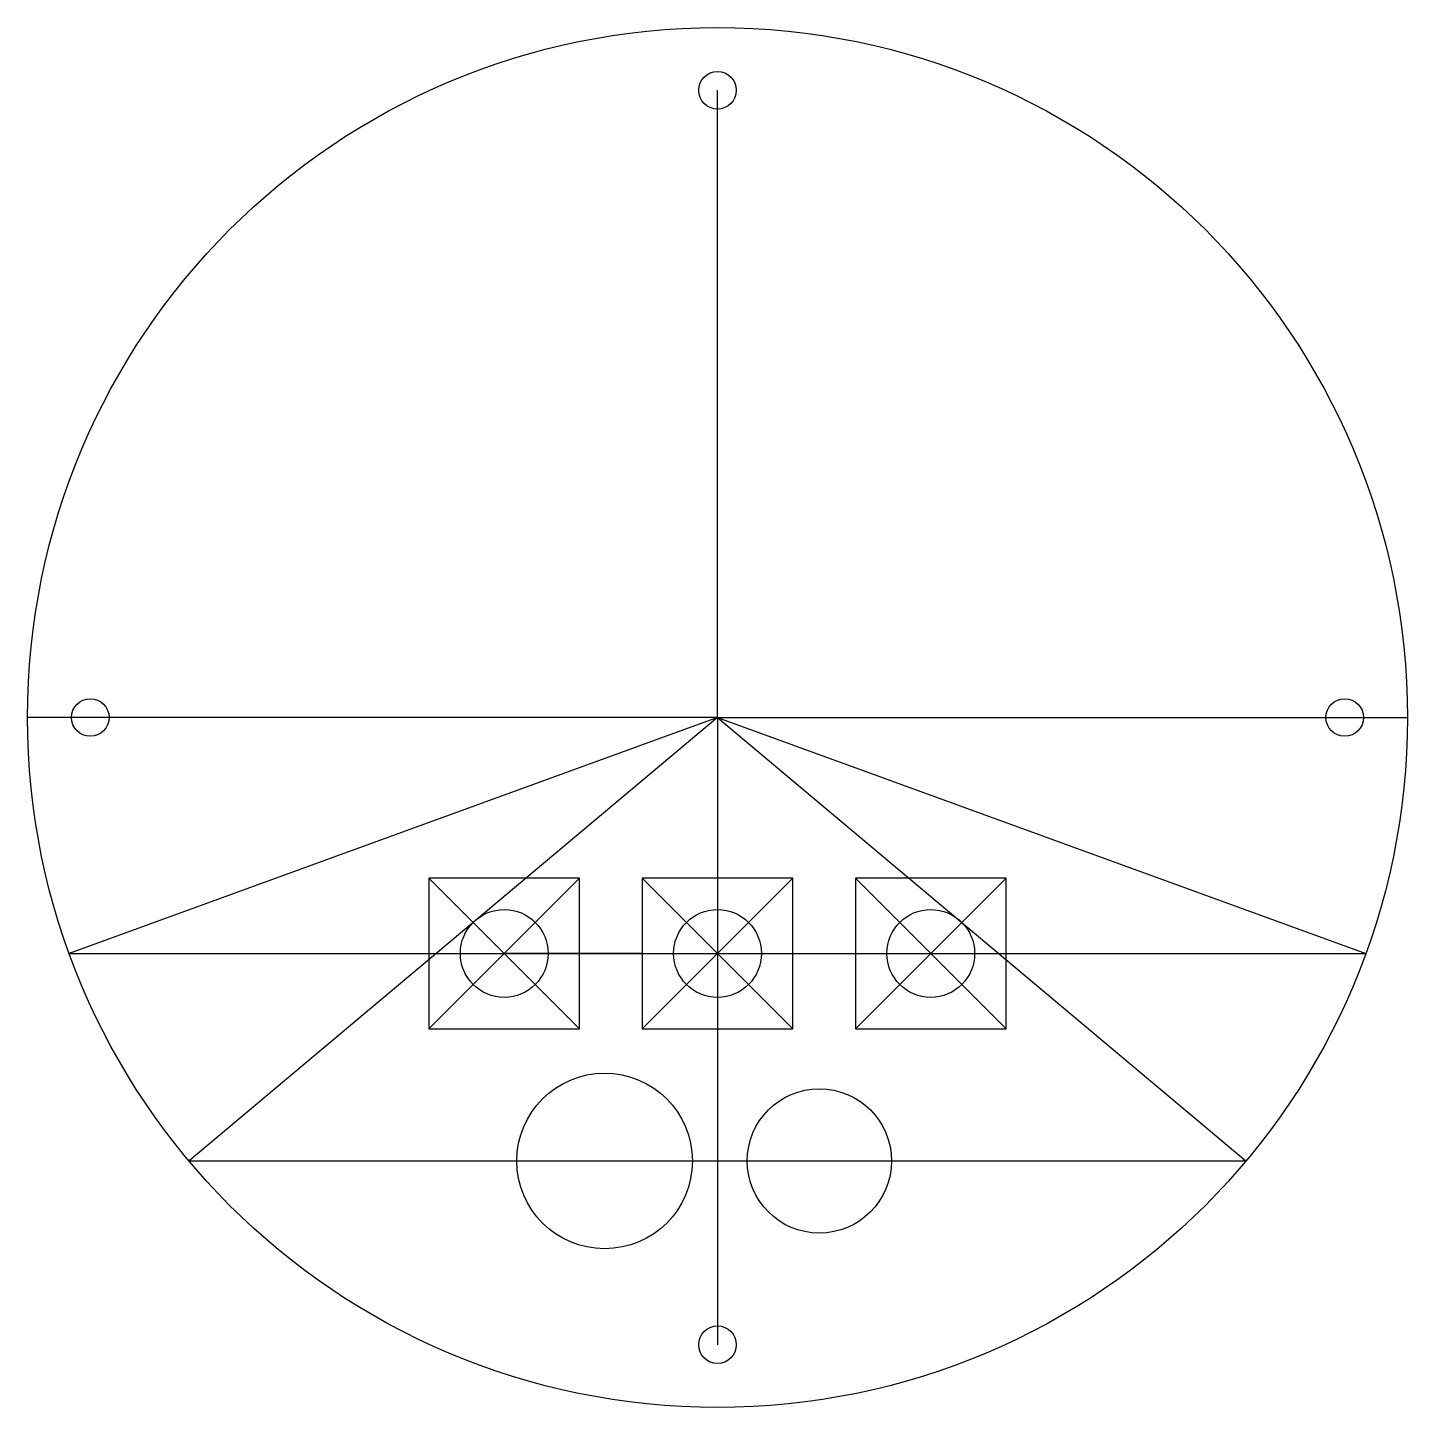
# Model space of a CAD drawing. Header units: millimetres. Extents: x -55 to 55, y -55 to 55.
import ezdxf

# ---------------------------------------------------------------- set-up
doc = ezdxf.new("R2010")
doc.units = ezdxf.units.MM
doc.layers.get('0').update_dxf_attribs({"linetype": 'CONTINUOUS'})

msp = doc.modelspace()

# ---------------------------------------------------------------- linework, layer by layer
for p, q in [((0, 0), (0, 50)), ((0, 0), (-55, 0)), ((0, 0), (-55, 0)), ((0, 0), (-51.68, -18.81)), ((0, 0), (-50, 0)), ((0, 0), (-42.13, -35.35)), ((0, 0), (50, 0)), ((0, 0), (0, -50)), ((0, 0), (0, -25)), ((0, 0), (55, 0)), ((0, 0), (42.13, -35.35)), ((0, 0), (51.68, -18.81)), ((0, 0), (55, 0)), ((-11, -12.81), (-23, -12.81)), ((-23, -12.81), (-23, -24.81)), ((-11, -12.81), (-23, -24.81)), ((-23, -12.81), (-11, -24.81)), ((-11, -24.81), (-11, -12.81)), ((6, -12.81), (-6, -12.81)), ((-6, -12.81), (-6, -24.81)), ((6, -12.81), (-6, -24.81)), ((-6, -12.81), (6, -24.81)), ((6, -24.81), (6, -12.81)), ((23, -12.81), (11, -12.81)), ((11, -12.81), (11, -24.81)), ((23, -12.81), (11, -24.81)), ((11, -12.81), (23, -24.81)), ((23, -24.81), (23, -12.81)), ((-51.68, -18.81), (51.68, -18.81)), ((-6, -18.81), (-17, -18.81)), ((6, -18.81), (17, -18.81)), ((-23, -24.81), (-11, -24.81)), ((-6, -24.81), (6, -24.81)), ((11, -24.81), (23, -24.81)), ((-42.13, -35.35), (42.13, -35.35))]:
    msp.add_line(p, q)
for centre, radius in [((0, 0), 55), ((0, 0), 55), ((0, 0), 55), ((0, 50), 1.5), ((0, 50), 1.5), ((-50, 0), 1.5), ((-50, 0), 1.5), ((50, 0), 1.5), ((50, 0), 1.5), ((-17, -18.81), 3.5), ((0, -18.81), 3.5), ((17, -18.81), 3.5), ((-9, -35.35), 7), ((8.12, -35.35), 5.75), ((0, -50), 1.5), ((0, -50), 1.5)]:
    msp.add_circle(centre, radius)

doc.saveas('drawing.dxf')
